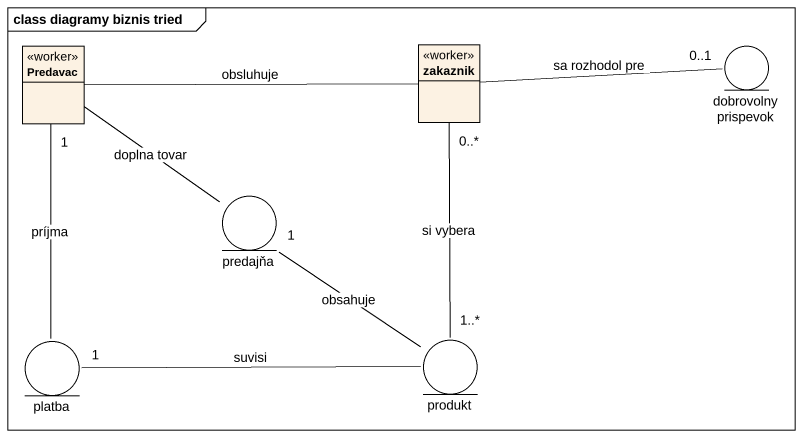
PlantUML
@startuml
mainframe class diagramy biznis tried
allowmixing
hide circle
hide empty members
class Predavac <<worker>>
class zakaznik <<worker>>
entity "dobrovolny prispevok" as dobrovolny_prispevok
entity predajňa
entity platba
entity produkt
Predavac -right- zakaznik : obsluhuje
Predavac -- predajňa : doplna tovar
Predavac "1" -- platba : príjma
zakaznik -right- "0..1" dobrovolny_prispevok : sa rozhodol pre
zakaznik "0..*" -- "1..*" produkt : si vybera
predajňa "1" -- produkt : obsahuje
produkt -left- "1" platba : suvisi
@enduml
